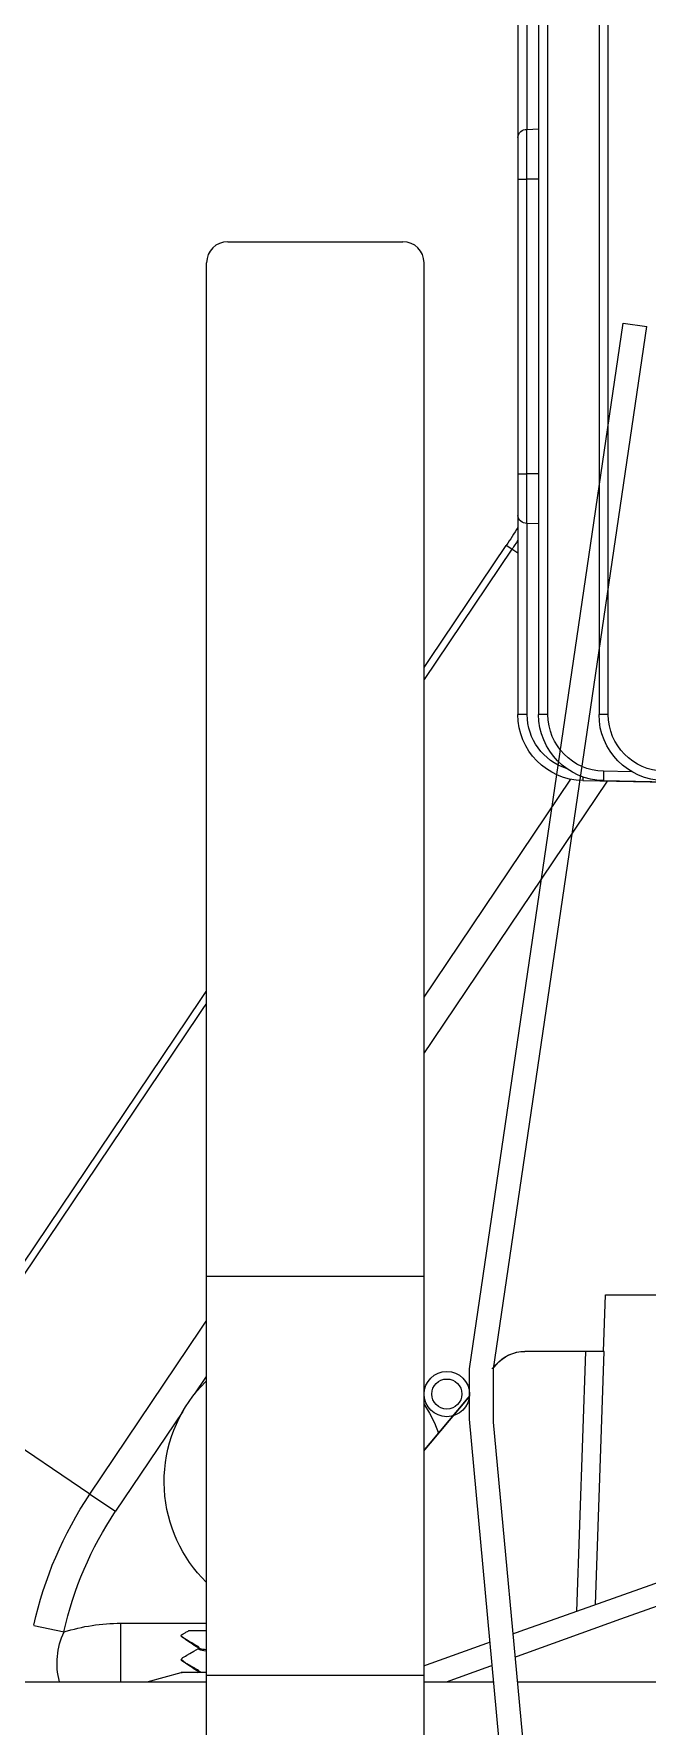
# Model space of a CAD drawing. Header units: millimetres. Extents: x -225363 to 347188, y -782467 to 813415.
# Drawn here: x 50891.7 to 50924.2, y 20523.5 to 20613.1 of the extents above; entities that cross this region are included whole.
import ezdxf

# ---------------------------------------------------------------- set-up
doc = ezdxf.new("R2010")
doc.units = ezdxf.units.MM
doc.set_wipeout_variables(frame=1)
doc.layers.add('0.06 Trả nước', color=3, linetype='Continuous')

# ---------------------------------------------------------------- blocks, each defined once
blk = doc.blocks.new('MB bom')
at = {"color": 8, "linetype": 'Continuous'}
for p, q in [((-199063.151, 638538.094), (-199063.151, 638603.041)), ((-199042.651, 638582.441), (-199042.651, 638592.468)), ((-199015.411, 638582.33), (-199015.552, 638590.426)), ((-199059.815, 638583.252), (-199057.859, 638588.732)), ((-199015.411, 638581.23), (-199015.548, 638589.096)), ((-199057.859, 638585.327), (-199059.815, 638579.799)), ((-199063.151, 638574.013), (-199059.815, 638583.252)), ((-199014.937, 638583.832), (-199014.911, 638582.33)), ((-199059.067, 638581.912), (-199045.651, 638582.371)), ((-199015.433, 638582.518), (-199047.907, 638560.652)), ((-199045.651, 638582.337), (-199042.651, 638582.441)), ((-199045.651, 638582.371), (-199045.651, 638581.372)), ((-199015.401, 638582.329), (-199015.411, 638582.33)), ((-199015.373, 638582.328), (-199015.401, 638582.329)), ((-199015.327, 638582.327), (-199015.373, 638582.328)), ((-199015.264, 638582.327), (-199015.327, 638582.327)), ((-199015.189, 638582.327), (-199015.264, 638582.327)), ((-199015.102, 638582.328), (-199015.189, 638582.327)), ((-199015.008, 638582.329), (-199015.102, 638582.328)), ((-199014.911, 638582.33), (-199015.008, 638582.329)), ((-199011.911, 638582.583), (-198919.79, 638582.583)), ((-199011.911, 638582.583), (-199011.911, 638582.091)), ((-199045.651, 638581.372), (-199059.425, 638580.9)), ((-199045.651, 638581.372), (-199045.651, 638578.167)), ((-198919.79, 638582.091), (-199011.911, 638582.091)), ((-199053.208, 638555.107), (-199015.343, 638580.603)), ((-199015.401, 638581.229), (-199015.411, 638581.23)), ((-199015.373, 638581.228), (-199015.401, 638581.229)), ((-199015.327, 638581.227), (-199015.373, 638581.228)), ((-199015.264, 638581.227), (-199015.327, 638581.227)), ((-199015.212, 638581.227), (-199015.264, 638581.227)), ((-199059.815, 638579.799), (-199060.407, 638578.14)), ((-199011.911, 638579.383), (-198919.79, 638579.383)), ((-199011.911, 638579.383), (-199011.911, 638578.891)), ((-198919.79, 638578.891), (-199011.911, 638578.891)), ((-199001.813, 638578.891), (-199001.783, 638578.283)), ((-198999.151, 638578.891), (-198999.151, 638578.265)), ((-198983.551, 638578.891), (-198983.551, 638578.265)), ((-198980.919, 638578.283), (-198980.889, 638578.891)), ((-199060.407, 638578.14), (-199063.151, 638570.477)), ((-199011.911, 638578.283), (-199001.783, 638578.283)), ((-199011.911, 638578.283), (-199011.911, 638577.791)), ((-199001.367, 638577.791), (-199011.911, 638577.791)), ((-199003.362, 638577.791), (-199003.15, 638577.476)), ((-199001.782, 638578.265), (-199001.783, 638578.283)), ((-199001.782, 638578.265), (-198999.151, 638578.265)), ((-198999.151, 638577.791), (-199001.367, 638577.791)), ((-198999.151, 638578.265), (-198983.551, 638578.265)), ((-198999.151, 638577.791), (-198999.151, 638578.265)), ((-198983.551, 638577.791), (-198999.151, 638577.791)), ((-198983.551, 638578.265), (-198980.92, 638578.265)), ((-198983.551, 638577.791), (-198983.551, 638578.265)), ((-198981.335, 638577.791), (-198983.551, 638577.791)), ((-198950.367, 638577.791), (-198981.335, 638577.791)), ((-198980.919, 638578.283), (-198980.92, 638578.265)), ((-198980.919, 638578.283), (-198950.783, 638578.283)), ((-199003.15, 638577.476), (-199047.956, 638547.307)), ((-199047.754, 638547.007), (-199002.948, 638577.176)), ((-199003.15, 638577.476), (-199002.948, 638577.176)), ((-199060.451, 638564.818), (-199046.365, 638576.634)), ((-199060.451, 638564.807), (-199046.365, 638576.626)), ((-199046.365, 638576.626), (-199046.365, 638576.634)), ((-199062.658, 638568.028), (-199063.151, 638569.868)), ((-199062.648, 638568.042), (-199062.658, 638568.029)), ((-199062.651, 638562.967), (-199062.651, 638567.978)), ((-199062.626, 638568.055), (-199062.648, 638568.042)), ((-199062.602, 638568.06), (-199062.626, 638568.055)), ((-199062.563, 638568.052), (-199062.602, 638568.06)), ((-199062.538, 638568.034), (-199062.563, 638568.052)), ((-199062.518, 638568.006), (-199062.538, 638568.034)), ((-199062.497, 638567.971), (-199062.518, 638568.006)), ((-199062.444, 638567.881), (-199062.497, 638567.971)), ((-199061.471, 638567.931), (-199061.561, 638567.776)), ((-199061.44, 638567.984), (-199061.471, 638567.931)), ((-199061.416, 638568.023), (-199061.44, 638567.984)), ((-199061.4, 638568.041), (-199061.416, 638568.023)), ((-199061.377, 638568.054), (-199061.4, 638568.041)), ((-199061.318, 638568.054), (-199061.377, 638568.054)), ((-199061.293, 638568.039), (-199061.318, 638568.054)), ((-199061.27, 638568.009), (-199061.293, 638568.039)), ((-199061.234, 638567.949), (-199061.27, 638568.009)), ((-199061.179, 638567.856), (-199061.234, 638567.949)), ((-199062.34, 638567.702), (-199062.444, 638567.881)), ((-199062.196, 638567.455), (-199062.34, 638567.702)), ((-199062.013, 638567.139), (-199062.196, 638567.455)), ((-199061.988, 638567.071), (-199062.013, 638567.131)), ((-199061.998, 638567.127), (-199062.011, 638567.137)), ((-199061.973, 638567.122), (-199061.998, 638567.127)), ((-199061.956, 638566.91), (-199061.988, 638567.071)), ((-199061.97, 638567.112), (-199061.973, 638567.112)), ((-199061.948, 638567.128), (-199061.972, 638567.122)), ((-199061.963, 638567.12), (-199061.971, 638567.121)), ((-199061.959, 638567.115), (-199061.97, 638567.112)), ((-199061.952, 638567.108), (-199061.963, 638567.12)), ((-199061.925, 638567.036), (-199061.959, 638567.115)), ((-199061.942, 638567.09), (-199061.952, 638567.108)), ((-199061.928, 638567.142), (-199061.948, 638567.128)), ((-199061.934, 638567.071), (-199061.942, 638567.09)), ((-199061.922, 638567.03), (-199061.934, 638567.071)), ((-199061.905, 638567.181), (-199061.928, 638567.142)), ((-199061.893, 638566.876), (-199061.925, 638567.036)), ((-199061.911, 638566.983), (-199061.922, 638567.03)), ((-199061.868, 638567.25), (-199061.905, 638567.181)), ((-199061.85, 638567.28), (-199061.868, 638567.25)), ((-199061.842, 638567.295), (-199061.85, 638567.28)), ((-199061.834, 638567.309), (-199061.842, 638567.295)), ((-199061.826, 638567.323), (-199061.834, 638567.309)), ((-199061.818, 638567.336), (-199061.826, 638567.323)), ((-199061.803, 638567.362), (-199061.818, 638567.336)), ((-199061.743, 638567.463), (-199061.803, 638567.362)), ((-199061.682, 638567.567), (-199061.743, 638567.463)), ((-199061.619, 638567.675), (-199061.682, 638567.567)), ((-199061.561, 638567.776), (-199061.619, 638567.675)), ((-199061.076, 638567.678), (-199061.179, 638567.856)), ((-199060.937, 638567.439), (-199061.076, 638567.678)), ((-199060.763, 638567.139), (-199060.937, 638567.439)), ((-199060.748, 638567.127), (-199060.76, 638567.137)), ((-199060.723, 638567.122), (-199060.748, 638567.127)), ((-199060.713, 638567.118), (-199060.723, 638567.113)), ((-199060.679, 638567.05), (-199060.713, 638567.118)), ((-199060.647, 638566.9), (-199060.679, 638567.05)), ((-199060.451, 638567.53), (-199060.451, 638564.648)), ((-199061.925, 638566.673), (-199061.956, 638566.91)), ((-199061.891, 638566.359), (-199061.925, 638566.673)), ((-199061.898, 638566.92), (-199061.911, 638566.983)), ((-199061.889, 638566.859), (-199061.898, 638566.92)), ((-199061.862, 638566.642), (-199061.893, 638566.876)), ((-199061.857, 638565.978), (-199061.891, 638566.359)), ((-199061.878, 638566.782), (-199061.889, 638566.859)), ((-199061.866, 638566.693), (-199061.878, 638566.782)), ((-199061.853, 638566.58), (-199061.866, 638566.693)), ((-199061.829, 638566.332), (-199061.862, 638566.642)), ((-199061.837, 638566.439), (-199061.853, 638566.58)), ((-199061.82, 638566.265), (-199061.837, 638566.439)), ((-199061.795, 638565.955), (-199061.829, 638566.332)), ((-199061.803, 638566.079), (-199061.82, 638566.265)), ((-199060.616, 638566.676), (-199060.647, 638566.9)), ((-199060.583, 638566.375), (-199060.616, 638566.676)), ((-199060.549, 638566.005), (-199060.583, 638566.375)), ((-199061.824, 638565.544), (-199061.857, 638565.978)), ((-199061.793, 638565.078), (-199061.824, 638565.544)), ((-199061.789, 638565.91), (-199061.803, 638566.079)), ((-199061.761, 638565.527), (-199061.795, 638565.955)), ((-199061.777, 638565.765), (-199061.789, 638565.91)), ((-199061.768, 638565.648), (-199061.777, 638565.765)), ((-199061.762, 638565.563), (-199061.768, 638565.648)), ((-199061.753, 638565.445), (-199061.762, 638565.563)), ((-199061.73, 638565.066), (-199061.761, 638565.527)), ((-199061.745, 638565.328), (-199061.753, 638565.445)), ((-199061.738, 638565.215), (-199061.745, 638565.328)), ((-199061.729, 638565.085), (-199061.738, 638565.215)), ((-199060.515, 638565.577), (-199060.549, 638566.005)), ((-199060.483, 638565.113), (-199060.515, 638565.577)), ((-199061.761, 638564.582), (-199061.793, 638565.078)), ((-199061.727, 638564.061), (-199061.761, 638564.582)), ((-199061.698, 638564.576), (-199061.73, 638565.066)), ((-199061.72, 638564.948), (-199061.729, 638565.085)), ((-199061.713, 638564.831), (-199061.72, 638564.948)), ((-199061.706, 638564.733), (-199061.713, 638564.831)), ((-199061.692, 638564.515), (-199061.706, 638564.733)), ((-199061.664, 638564.061), (-199061.698, 638564.576)), ((-199061.673, 638564.217), (-199061.692, 638564.515)), ((-199060.451, 638564.62), (-199060.483, 638565.113)), ((-199060.451, 638564.62), (-199060.451, 638564.648)), ((-199060.451, 638564.62), (-199060.451, 638563.654)), ((-199060.451, 638564.589), (-199060.451, 638564.509)), ((-199060.451, 638564.351), (-199060.451, 638563.942)), ((-199060.051, 638556.741), (-199060.051, 638565.143)), ((-199061.693, 638563.536), (-199061.727, 638564.061)), ((-199061.66, 638563.029), (-199061.693, 638563.536)), ((-199061.648, 638563.842), (-199061.673, 638564.217)), ((-199061.63, 638563.542), (-199061.664, 638564.061)), ((-199061.63, 638563.57), (-199061.648, 638563.842)), ((-199061.615, 638563.332), (-199061.63, 638563.57)), ((-199061.597, 638563.04), (-199061.63, 638563.542)), ((-199060.451, 638563.913), (-199060.451, 638563.942)), ((-199060.451, 638563.654), (-199060.451, 638560.334)), ((-199060.451, 638563.424), (-199060.451, 638562.955)), ((-199062.651, 638562.967), (-199062.67, 638562.949)), ((-199062.67, 638562.949), (-199062.67, 638559.932)), ((-199061.629, 638562.558), (-199061.66, 638563.029)), ((-199061.597, 638562.119), (-199061.629, 638562.558)), ((-199061.601, 638563.131), (-199061.615, 638563.332)), ((-199061.59, 638562.964), (-199061.601, 638563.131)), ((-199061.566, 638562.574), (-199061.597, 638563.04)), ((-199061.581, 638562.823), (-199061.59, 638562.964)), ((-199061.57, 638562.664), (-199061.581, 638562.823)), ((-199061.563, 638562.552), (-199061.57, 638562.664)), ((-199061.534, 638562.141), (-199061.566, 638562.574)), ((-199061.554, 638562.428), (-199061.563, 638562.552)), ((-199061.563, 638561.725), (-199061.597, 638562.119)), ((-199061.529, 638561.394), (-199061.563, 638561.725)), ((-199061.544, 638562.3), (-199061.554, 638562.428)), ((-199061.534, 638562.168), (-199061.544, 638562.3)), ((-199061.521, 638562.009), (-199061.534, 638562.168)), ((-199061.5, 638561.751), (-199061.534, 638562.141)), ((-199061.505, 638561.824), (-199061.521, 638562.009)), ((-199061.484, 638561.604), (-199061.505, 638561.824)), ((-199061.466, 638561.424), (-199061.5, 638561.751)), ((-199062.67, 638560.811), (-199062.64, 638560.863)), ((-199062.636, 638560.867), (-199062.623, 638560.877)), ((-199062.623, 638560.877), (-199062.598, 638560.882)), ((-199062.597, 638560.882), (-199062.551, 638560.859)), ((-199062.551, 638560.859), (-199062.521, 638560.805)), ((-199062.521, 638560.805), (-199062.504, 638560.773)), ((-199062.504, 638560.773), (-199062.484, 638560.739)), ((-199062.484, 638560.739), (-199062.463, 638560.702)), ((-199061.539, 638560.605), (-199061.39, 638560.863)), ((-199061.496, 638561.138), (-199061.529, 638561.394)), ((-199061.465, 638560.962), (-199061.496, 638561.138)), ((-199061.476, 638561.527), (-199061.484, 638561.604)), ((-199061.476, 638561.527), (-199061.476, 638561.527)), ((-199061.476, 638561.527), (-199061.476, 638561.527)), ((-199061.476, 638561.527), (-199061.476, 638561.527)), ((-199061.476, 638561.527), (-199061.476, 638561.527)), ((-199061.476, 638561.527), (-199061.476, 638561.527)), ((-199061.476, 638561.527), (-199061.476, 638561.527)), ((-199061.476, 638561.526), (-199061.476, 638561.527)), ((-199061.476, 638561.525), (-199061.476, 638561.526)), ((-199061.475, 638561.522), (-199061.476, 638561.525)), ((-199061.475, 638561.517), (-199061.475, 638561.522)), ((-199061.474, 638561.507), (-199061.475, 638561.517)), ((-199061.471, 638561.487), (-199061.474, 638561.507)), ((-199061.467, 638561.449), (-199061.471, 638561.487)), ((-199061.459, 638561.378), (-199061.467, 638561.449)), ((-199061.434, 638561.171), (-199061.466, 638561.424)), ((-199061.433, 638560.864), (-199061.465, 638560.962)), ((-199061.444, 638561.258), (-199061.459, 638561.378)), ((-199061.419, 638561.088), (-199061.444, 638561.258)), ((-199061.403, 638560.997), (-199061.434, 638561.171)), ((-199061.399, 638560.852), (-199061.433, 638560.864)), ((-199061.402, 638561.002), (-199061.419, 638561.088)), ((-199061.37, 638560.9), (-199061.403, 638560.997)), ((-199061.383, 638560.934), (-199061.402, 638561.002)), ((-199061.39, 638560.871), (-199061.399, 638560.852)), ((-199061.386, 638560.868), (-199061.373, 638560.877)), ((-199061.362, 638560.892), (-199061.383, 638560.934)), ((-199061.373, 638560.877), (-199061.348, 638560.882)), ((-199061.348, 638560.892), (-199061.37, 638560.9)), ((-199061.357, 638560.887), (-199061.362, 638560.892)), ((-199061.35, 638560.883), (-199061.357, 638560.887)), ((-199061.348, 638560.883), (-199061.35, 638560.883)), ((-199061.346, 638560.882), (-199061.319, 638560.875)), ((-199061.319, 638560.875), (-199061.29, 638560.843)), ((-199061.29, 638560.843), (-199061.271, 638560.806)), ((-199061.271, 638560.806), (-199061.217, 638560.709)), ((-199063.151, 638558.136), (-199062.67, 638559.932)), ((-199062.67, 638560.153), (-199062.669, 638560.11)), ((-199062.67, 638559.932), (-199062.66, 638559.967)), ((-199062.669, 638560.11), (-199062.667, 638560.008)), ((-199062.656, 638560.006), (-199062.651, 638560.048)), ((-199062.463, 638560.702), (-199062.439, 638560.661)), ((-199062.439, 638560.661), (-199062.323, 638560.461)), ((-199062.323, 638560.461), (-199062.195, 638560.241)), ((-199062.195, 638560.241), (-199062.106, 638560.089)), ((-199062.106, 638560.089), (-199062.057, 638560.008)), ((-199062.057, 638560.008), (-199062.05, 638559.996)), ((-199062.05, 638559.996), (-199062.043, 638559.984)), ((-199062.043, 638559.984), (-199062.036, 638559.973)), ((-199062.036, 638559.973), (-199062.026, 638559.963)), ((-199062.026, 638559.963), (-199062.014, 638559.955)), ((-199062.014, 638559.955), (-199062.001, 638559.95)), ((-199062.001, 638559.95), (-199061.974, 638559.949)), ((-199061.974, 638559.949), (-199061.952, 638559.96)), ((-199061.952, 638559.96), (-199061.938, 638559.975)), ((-199061.938, 638559.975), (-199061.935, 638559.979)), ((-199061.935, 638559.979), (-199061.934, 638559.981)), ((-199061.934, 638559.981), (-199061.933, 638559.982)), ((-199061.933, 638559.982), (-199061.932, 638559.983)), ((-199061.932, 638559.983), (-199061.931, 638559.984)), ((-199061.932, 638559.983), (-199061.932, 638559.983)), ((-199061.931, 638559.984), (-199061.93, 638559.985)), ((-199061.93, 638559.985), (-199061.929, 638559.986)), ((-199061.929, 638559.987), (-199061.927, 638559.988)), ((-199061.929, 638559.986), (-199061.929, 638559.987)), ((-199061.927, 638559.988), (-199061.925, 638559.99)), ((-199061.925, 638559.99), (-199061.916, 638559.99)), ((-199061.916, 638559.99), (-199061.906, 638559.991)), ((-199061.906, 638559.991), (-199061.875, 638560.03)), ((-199061.875, 638560.03), (-199061.854, 638560.065)), ((-199061.854, 638560.065), (-199061.829, 638560.107)), ((-199061.829, 638560.107), (-199061.797, 638560.162)), ((-199061.797, 638560.162), (-199061.749, 638560.244)), ((-199061.749, 638560.244), (-199061.659, 638560.399)), ((-199061.659, 638560.399), (-199061.539, 638560.605)), ((-199061.217, 638560.709), (-199061.188, 638560.659)), ((-199061.188, 638560.659), (-199061.158, 638560.608)), ((-199061.158, 638560.608), (-199061.098, 638560.504)), ((-199061.098, 638560.504), (-199060.985, 638560.309)), ((-199060.985, 638560.309), (-199060.884, 638560.138)), ((-199060.884, 638560.138), (-199060.807, 638560.009)), ((-199060.807, 638560.009), (-199060.778, 638559.967)), ((-199060.778, 638559.967), (-199060.743, 638559.947)), ((-199060.743, 638559.947), (-199060.706, 638559.946)), ((-199060.706, 638559.946), (-199060.673, 638559.962)), ((-199060.673, 638559.962), (-199060.645, 638559.995)), ((-199060.645, 638559.995), (-199060.616, 638560.043)), ((-199060.616, 638560.043), (-199060.598, 638560.073)), ((-199060.598, 638560.073), (-199060.577, 638560.109)), ((-199060.577, 638560.109), (-199060.554, 638560.15)), ((-199060.554, 638560.15), (-199060.528, 638560.195)), ((-199060.528, 638560.195), (-199060.466, 638560.303)), ((-199060.466, 638560.303), (-199060.449, 638560.333)), ((-199048.841, 638560.023), (-199054.123, 638556.466)), ((-199063.151, 638556.741), (-199060.051, 638556.741)), ((-199053.208, 638555.107), (-199054.123, 638556.466)), ((-199053.208, 638555.107), (-199047.956, 638547.307)), ((-199060.163, 638552.129), (-199060.515, 638553.73))]:
    blk.add_line(p, q, dxfattribs=at)
for centre, radius, start, end in [((-199011.911, 638585.591), 3.5, 181, 270), ((-199011.911, 638585.583), 3, 181, 270), ((-199011.911, 638582.391), 3.5, 181, 270), ((-199011.911, 638582.383), 3, 181, 270), ((-199011.911, 638581.291), 3.5, 181, 270), ((-199011.911, 638581.283), 3, 197.68363, 270), ((-199047.651, 638578.166), 2, 309.99732, 0), ((-199047.651, 638578.158), 2, 310, 0), ((-198986.192, 638552.291), 30.362, 122.87318, 123.9537), ((-198986.192, 638552.291), 30, 121.78833, 123.9537), ((-199001.343, 638578.231), 0.44, 175.57008, 266.92978), ((-198981.359, 638578.231), 0.44, 273.07022, 4.42992), ((-199052.551, 638566.541), 7.5, 0, 69.99445), ((-199052.551, 638566.541), 4.25, 0, 101.9095), ((-199052.551, 638566.541), 4.475, 0, 96.91058), ((-199052.551, 638566.541), 4.25, 158.0905, 0), ((-199085.588, 638563.145), 25.143, 1.16154, 9.1179), ((-199061.808, 638568.121), 1.476, 317.38637, 336.46761), ((-199068.953, 638564.969), 8.509, 357.8383, 14.64462), ((-199052.551, 638566.541), 4.475, 163.08942, 0), ((-199052.551, 638566.541), 7.5, 190.00555, 0), ((-199062.318, 638561.095), 0.352, 180.0471, 216.93052), ((-199026.349, 638559.653), 36.322, 178.12399, 179.44058), ((-199056.382, 638564.429), 7.181, 209.64351, 218.58325), ((-199053.825, 638565.25), 8.719, 210.11609, 217.42885), ((-199070.051, 638556.741), 10, 342.47189, 0), ((-199064.509, 638571.891), 18.596, 282.40374, 303.9537), ((-199064.509, 638571.891), 20.234, 282.40374, 303.9537), ((-199062.169, 638557.252), 3.891, 255.38281, 295.14981)]:
    blk.add_arc(centre, radius, start, end, dxfattribs=at)
blk = doc.blocks.new('mat dung van')
at = {"linetype": 'ByBlock'}
blk.add_line((-195503.06, 638404.77), (-195503.38, 638402.59), dxfattribs=at)
at = {"color": 0}
blk.add_wipeout([(-195699.91, 638400.6), (-195699.91, 638415.05), (-195665.58, 638415.05), (-195665.2, 638411), (-195604.04, 638416.67), (-195599.13, 638416.67), (-195599.13, 638418.89), (-195603.76, 638418.89), (-195664.36, 638413.28), (-195664.53, 638415.05), (-195658.41, 638415.05), (-195658.41, 638421.05), (-195749.41, 638421.05), (-195749.41, 638415.05), (-195712.91, 638415.05), (-195712.91, 638400.6)], dxfattribs=at)
at = {"linetype": 'ByBlock'}
for p, q in [((-195664.36, 638413.28), (-195603.76, 638418.89)), ((-195603.76, 638418.89), (-195599.13, 638418.89)), ((-195599.13, 638418.89), (-195503.06, 638404.77)), ((-195665.2, 638411), (-195604.04, 638416.67)), ((-195604.04, 638416.67), (-195599.13, 638416.67)), ((-195599.13, 638416.67), (-195503.38, 638402.59))]:
    blk.add_line(p, q, dxfattribs=at)
at = {"color": 0}
blk.add_wipeout([(-195496.16, 638423.63), (-195497.54, 638423.05), (-195699.91, 638423.05), (-195699.91, 638421.05), (-195712.91, 638421.05), (-195712.91, 638423.05), (-195725.66, 638423.05), (-195727.04, 638423.63), (-195727.61, 638425.01), (-195727.61, 638441.1), (-195727.04, 638442.48), (-195725.66, 638443.05), (-195497.54, 638443.05), (-195496.16, 638442.48), (-195495.59, 638441.1), (-195495.59, 638425.01)], dxfattribs=at)
at = {"linetype": 'ByBlock'}
for p, q in [((-195725.66, 638443.05), (-195497.54, 638443.05)), ((-195627.27, 638443.05), (-195627.27, 638423.05)), ((-195590.62, 638443.05), (-195590.62, 638423.05)), ((-195495.59, 638441.1), (-195495.59, 638425.01)), ((-195725.66, 638423.05), (-195497.54, 638423.05))]:
    blk.add_line(p, q, dxfattribs=at)
for radius in [2.08, 1.38]:
    blk.add_circle((-195601.44, 638420.97), radius, dxfattribs=at)
for centre, start, end in [((-195497.54, 638441.1), 0, 90), ((-195497.54, 638425.01), 270, 0)]:
    blk.add_arc(centre, 1.95, start, end, dxfattribs=at)
blk = doc.blocks.new('PMBCB')
at = {"color": 8, "xscale": -0.998699011935332, "yscale": 0.998699011935332, "zscale": 0.998699011935332, "rotation": 270}
blk.add_blockref('MB bom', (-637462.743, 200790.955), dxfattribs=at)
at = {"layer": '0.06 Trả nước', "xscale": 0.5760000000000021, "yscale": 0.5760000000000021, "zscale": 0.5760000000000021, "rotation": 90}
blk.add_blockref('mat dung van', (368010.982, 114668.435), dxfattribs=at)
h = blk.add_hatch()
h.set_pattern_fill('BTCT2', color=8, scale=30, pattern_type=2)
h.set_pattern_definition([(50, (-27194.2, -11189.96), (215.17805, -18.8256), [22.5, -247.5]), (355, (-27194.2, -11189.96), (-41.6254, 225.6576), [18, -198]), (100.4514, (-27176.26, -11191.53), (173.5528, 206.8319), [19.122, -210.3426]), (46.1842, (-27194.2, -11129.96), (320.1723, -49.6557), [33.75, -371.25]), (96.6356, (-27167.5, -11134.1), (280.3988, 292.2354), [28.683, -315.514]), (351.1842, (-27194.2, -11129.96), (280.3986, 292.2356), [27, -297]), (21, (-27164.2, -11144.96), (179.0721, -120.7857), [22.5, -247.5]), (326, (-27164.2, -11144.96), (72.9946, 217.545), [18, -198]), (71.4514, (-27149.27, -11155.03), (252.0668, 96.7591), [19.122, -210.3426]), (37.5, (-27194.194, -11189.96), (3.64796, 99.86816), [0, -195.6, 0, -201, 0, -198.75]), (7.5, (-27194.19, -11189.96), (78.92086, 118.3235), [0, -114.6, 0, -191.1, 0, -75.75]), (327.5, (-27261.094, -11189.96), (160.14673, -6.76646), [0, -75, 0, -234, 0, -310.5]), (317.5, (-27291.1, -11189.96), (174.95585, 30.0315), [0, -97.5, 0, -155.4, 0, -220.5]), (45, (-27194.19, -11189.96), (-63.6396, 63.6396), []), (45, (-27194.19, -11168.96), (-63.6396, 63.6396), [])])
h.paths.add_polyline_path([(6600, 2700), (-2900, 2700), (-2900, -200), (6600, -200)])
h.paths.add_polyline_path([(5000, 2500), (5000, 0), (0, 0), (0, 2500)], flags=16)
h.paths.add_polyline_path([(5200, 2500), (6400, 2500), (6400, 0), (5200, 0)], flags=16)
h.paths.add_polyline_path([(-200, 2500), (-200, 0), (-2700, 0), (-2700, 2500)], flags=16)
h.paths.add_polyline_path([(5350.968, 389.341), (6075.73, 389.341), (6075.73, 539.341), (5350.968, 539.341)], flags=0)
h.paths.add_polyline_path([(5451.738, 547.351), (5986.024, 547.351), (5986.024, 775.923), (5451.738, 775.923)], flags=0)
h.paths.add_polyline_path([(4155.052, 389.341), (4879.814, 389.341), (4879.814, 539.341), (4155.052, 539.341)], flags=0)
h.paths.add_polyline_path([(4255.822, 547.351), (4790.108, 547.351), (4790.108, 775.923), (4255.822, 775.923)], flags=0)
h.paths.add_polyline_path([(-1032.124, 389.341), (-307.362, 389.341), (-307.362, 539.341), (-1032.124, 539.341)], flags=0)
h.paths.add_polyline_path([(-931.354, 547.351), (-397.069, 547.351), (-397.069, 775.923), (-931.354, 775.923)], flags=0)

msp = doc.modelspace()

# ---------------------------------------------------------------- block references
msp.add_blockref('PMBCB', (50633.078, 18539.09))

doc.saveas('drawing.dxf')
